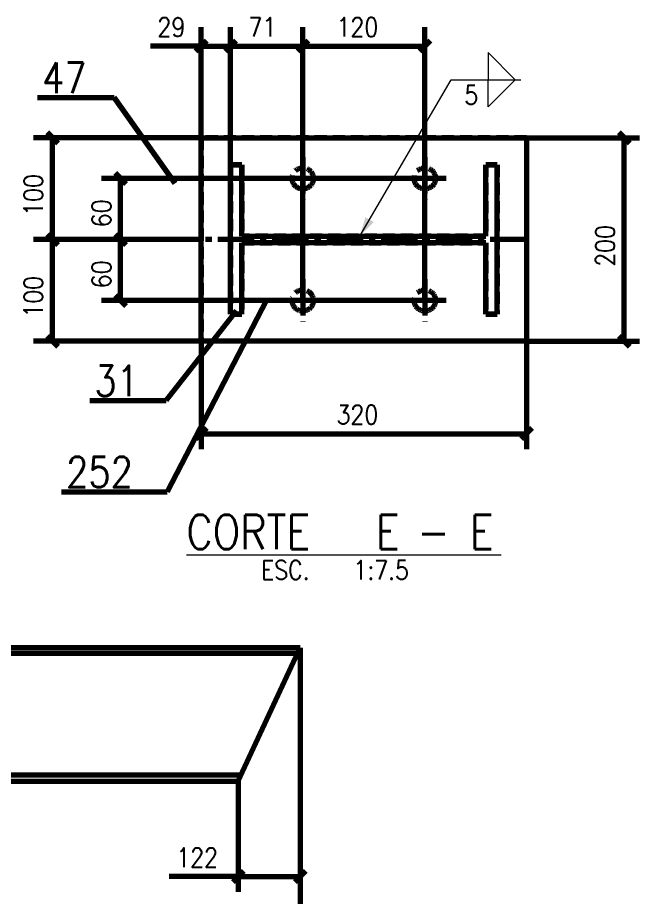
# Model space of a CAD drawing. Header units: millimetres. Extents: x 0 to 16820, y 0 to 11880.
# Drawn here: x 10762 to 12392, y 7242 to 9548 of the extents above; entities that cross this region are included whole.
import ezdxf

# ---------------------------------------------------------------- set-up
doc = ezdxf.new("R2010")
doc.units = ezdxf.units.MM
for name, pattern in [('CENTER2', [7.14375, 4.7625, -0.79375, 0.79375, -0.79375]), ('DASHED2', [2.38125, 1.5875, -0.79375]), ('XKITLINE00', [0])]:
    doc.linetypes.add(name, pattern=pattern)
for name, color, linetype, lineweight in [('COTA', 7, 'Continuous', 0), ('CT3', 4, 'Continuous', 0), ('FUROS', 7, 'Continuous', 0), ('ITEM-1', 7, 'Continuous', 0), ('LC1', 7, 'Continuous', 0), ('Other object type', 7, 'Continuous', 0), ('Part mark', 6, 'Continuous', 0), ('TR2', 7, 'Continuous', 0), ('Weld', 1, 'Continuous', 0)]:
    doc.layers.add(name, color=color, linetype=linetype, lineweight=lineweight)
doc.styles.add('ROMANS', font='romans__.ttf')

# ---------------------------------------------------------------- blocks, each defined once
blk = doc.blocks.new('*A283')
at = {"layer": 'FUROS', "color": 7, "linetype": 'CENTER2', "lineweight": 100}
for centre in [(575.49, 456.33), (591.49, 456.33), (575.49, 440.33), (591.49, 440.33)]:
    blk.add_circle(centre, 1.4, dxfattribs=at)
at = {"layer": 'LC1', "color": 7, "linetype": 'CENTER2', "lineweight": 100}
for p, q in [((575.49, 459.13), (575.49, 453.53)), ((591.49, 459.13), (591.49, 453.53)), ((578.29, 456.33), (572.69, 456.33)), ((594.29, 456.33), (588.69, 456.33)), ((575.49, 443.13), (575.49, 437.53)), ((591.49, 443.13), (591.49, 437.53)), ((578.29, 440.33), (572.69, 440.33)), ((594.29, 440.33), (588.69, 440.33))]:
    blk.add_line(p, q, dxfattribs=at)
blk = doc.blocks.new('*A284')
at = {"layer": 'TR2', "linetype": 'DASHED2', "lineweight": 100}
for p, q in [((566.03, 458.13), (566.03, 438.53)), ((567.52, 458.13), (566.03, 458.13)), ((567.52, 448.77), (567.52, 458.13)), ((600.96, 458.13), (599.47, 458.13)), ((599.47, 458.13), (599.47, 448.77)), ((600.96, 438.53), (600.96, 458.13)), ((599.47, 448.77), (567.52, 448.77)), ((567.52, 438.53), (567.52, 447.89)), ((567.52, 447.89), (599.47, 447.89)), ((599.47, 447.89), (599.47, 438.53)), ((566.03, 438.53), (567.52, 438.53)), ((599.47, 438.53), (600.96, 438.53))]:
    blk.add_line(p, q, dxfattribs=at)
blk = doc.blocks.new('*A285')
at = {"layer": 'CT3', "color": 4, "linetype": 'Continuous', "lineweight": 100}
for p, q in [((566.03, 458.13), (567.52, 458.13)), ((566.03, 438.53), (566.03, 458.13)), ((567.52, 448.77), (567.52, 458.13)), ((599.47, 458.13), (600.96, 458.13)), ((599.47, 448.77), (599.47, 458.13)), ((600.96, 438.53), (600.96, 458.13)), ((567.52, 448.77), (599.47, 448.77)), ((599.47, 447.89), (567.52, 447.89)), ((567.52, 438.53), (567.52, 447.89)), ((599.47, 438.53), (599.47, 447.89)), ((567.52, 438.53), (566.03, 438.53)), ((600.96, 438.53), (599.47, 438.53))]:
    blk.add_line(p, q, dxfattribs=at)
at = {"layer": 'TR2', "linetype": 'DASHED2', "lineweight": 100}
for p, q in [((566.03, 438.53), (566.03, 458.13)), ((567.52, 458.13), (567.52, 448.77)), ((599.47, 448.77), (599.47, 458.13)), ((600.96, 458.13), (600.96, 438.53)), ((567.52, 447.89), (567.52, 438.53)), ((599.47, 438.53), (599.47, 447.89))]:
    blk.add_line(p, q, dxfattribs=at)
blk = doc.blocks.new('*A286')
at = {"layer": 'CT3', "color": 4, "linetype": 'Continuous', "lineweight": 100}
for p, q in [((562.16, 461.66), (604.83, 461.66)), ((562.16, 435), (562.16, 461.66)), ((604.83, 461.66), (604.83, 435)), ((604.83, 435), (562.16, 435))]:
    blk.add_line(p, q, dxfattribs=at)
blk = doc.blocks.new('*A287')
at = {"layer": 'TR2', "linetype": 'DASHED2', "lineweight": 100}
for p, q in [((604.83, 461.66), (562.16, 461.66)), ((562.16, 461.66), (562.16, 435)), ((604.83, 461.66), (604.83, 435)), ((604.83, 435), (562.16, 435))]:
    blk.add_line(p, q, dxfattribs=at)
blk = doc.blocks.new('*A466')
at = {"layer": 'CT3', "color": 4, "linetype": 'Continuous', "lineweight": 100}
for p, q in [((496.83, 394.81), (511.49, 377.34)), ((575.16, 394.81), (496.83, 394.81)), ((567.01, 377.34), (575.16, 394.81)), ((574.81, 394.06), (497.46, 394.06)), ((567.36, 378.09), (510.86, 378.09)), ((511.49, 377.34), (567.01, 377.34))]:
    blk.add_line(p, q, dxfattribs=at)
blk = doc.blocks.new('*A551')
at = {"layer": 'LC1', "color": 7, "linetype": 'CENTER2', "lineweight": 100}
blk.add_line((604.83, 448.33), (562.03, 448.33), dxfattribs=at)
blk = doc.blocks.new('*A708')
at = {"layer": 'COTA', "color": 7, "linetype": 'Continuous', "lineweight": 100}
for p, q in [((550.9, 457.04), (552.32, 455.62)), ((591.49, 456.33), (549.11, 456.33)), ((551.61, 448.33), (551.61, 456.33)), ((550.9, 449.04), (552.32, 447.62)), ((562.03, 448.33), (549.11, 448.33))]:
    blk.add_line(p, q, dxfattribs=at)
at = {"layer": 'COTA', "color": 3}
for p in [(551.61, 456.33), (551.61, 448.33)]:
    blk.add_point(p, dxfattribs=at)
at = {"layer": 'COTA', "color": 3, "style": 'ROMANS', "width": 0.85}
blk.add_text('60', height=2.5, rotation=90.0002, dxfattribs=at).set_placement((550.36, 449.94))
blk = doc.blocks.new('*A709')
at = {"layer": 'COTA', "color": 7, "linetype": 'Continuous', "lineweight": 100}
for p, q in [((550.9, 449.04), (552.32, 447.62)), ((562.03, 448.33), (549.11, 448.33)), ((551.61, 440.33), (551.61, 448.33)), ((550.9, 441.04), (552.32, 439.62)), ((591.49, 440.33), (549.11, 440.33))]:
    blk.add_line(p, q, dxfattribs=at)
at = {"layer": 'COTA', "color": 3}
for p in [(551.61, 448.33), (551.61, 440.33)]:
    blk.add_point(p, dxfattribs=at)
at = {"layer": 'COTA', "color": 3, "style": 'ROMANS', "width": 0.85}
blk.add_text('60', height=2.5, rotation=90.0002, dxfattribs=at).set_placement((550.36, 441.94))
blk = doc.blocks.new('*A710')
at = {"layer": 'COTA', "color": 7, "linetype": 'Continuous', "lineweight": 100}
for p, q in [((541.98, 449.04), (543.39, 447.62)), ((562.16, 448.33), (540.18, 448.33)), ((542.68, 435), (542.68, 448.33)), ((562.16, 435), (540.18, 435)), ((541.98, 435.7), (543.39, 434.29))]:
    blk.add_line(p, q, dxfattribs=at)
at = {"layer": 'COTA', "color": 3}
for p in [(542.68, 448.33), (542.68, 435)]:
    blk.add_point(p, dxfattribs=at)
at = {"layer": 'COTA', "color": 3, "style": 'ROMANS', "width": 0.85}
blk.add_text('100', height=2.5, rotation=90.0002, dxfattribs=at).set_placement((541.43, 438.08))
blk = doc.blocks.new('*A711')
at = {"layer": 'COTA', "color": 7, "linetype": 'Continuous', "lineweight": 100}
for p, q in [((562.16, 461.66), (540.18, 461.66)), ((541.98, 462.37), (543.39, 460.96)), ((542.68, 448.33), (542.68, 461.66)), ((541.98, 449.04), (543.39, 447.62)), ((562.16, 448.33), (540.18, 448.33))]:
    blk.add_line(p, q, dxfattribs=at)
at = {"layer": 'COTA', "color": 3}
for p in [(542.68, 461.66), (542.68, 448.33)]:
    blk.add_point(p, dxfattribs=at)
at = {"layer": 'COTA', "color": 3, "style": 'ROMANS', "width": 0.85}
blk.add_text('100', height=2.5, rotation=90.0002, dxfattribs=at).set_placement((541.43, 451.42))
blk = doc.blocks.new('*A712')
at = {"layer": 'COTA', "color": 7, "linetype": 'Continuous', "lineweight": 100}
for p, q in [((604.83, 461.66), (619.61, 461.66)), ((616.9, 462.37), (618.32, 460.96)), ((617.61, 435), (617.61, 461.66)), ((604.83, 435), (619.61, 435)), ((616.9, 435.7), (618.32, 434.29))]:
    blk.add_line(p, q, dxfattribs=at)
at = {"layer": 'COTA', "color": 3}
for p in [(617.61, 461.66), (617.61, 435)]:
    blk.add_point(p, dxfattribs=at)
at = {"layer": 'COTA', "color": 3, "style": 'ROMANS', "width": 0.85}
blk.add_text('200', height=2.5, rotation=90.0002, dxfattribs=at).set_placement((616.36, 444.75))
blk = doc.blocks.new('*A713')
at = {"layer": 'COTA', "color": 7, "linetype": 'Continuous', "lineweight": 100}
for p, q in [((562.16, 435), (562.16, 420.86)), ((604.83, 435), (604.83, 420.86)), ((562.87, 423.57), (561.45, 422.16)), ((605.53, 423.57), (604.12, 422.16)), ((562.16, 422.86), (604.83, 422.86))]:
    blk.add_line(p, q, dxfattribs=at)
at = {"layer": 'COTA', "color": 3}
for p in [(562.16, 422.86), (604.83, 422.86)]:
    blk.add_point(p, dxfattribs=at)
at = {"layer": 'COTA', "color": 3, "style": 'ROMANS', "width": 0.85}
blk.add_text('320', height=2.5, dxfattribs=at).set_placement((579.92, 424.11))
blk = doc.blocks.new('*A714')
at = {"layer": 'COTA', "color": 7, "linetype": 'Continuous', "lineweight": 100}
for p, q in [((575.49, 440.33), (575.49, 476.16)), ((591.49, 440.33), (591.49, 476.16)), ((576.2, 474.37), (574.79, 472.95)), ((592.2, 474.37), (590.79, 472.95)), ((575.49, 473.66), (591.49, 473.66))]:
    blk.add_line(p, q, dxfattribs=at)
at = {"layer": 'COTA', "color": 3}
for p in [(575.49, 473.66), (591.49, 473.66)]:
    blk.add_point(p, dxfattribs=at)
at = {"layer": 'COTA', "color": 3, "style": 'ROMANS', "width": 0.85}
blk.add_text('120', height=2.5, dxfattribs=at).set_placement((579.92, 474.91))
blk = doc.blocks.new('*A715')
at = {"layer": 'COTA', "color": 7, "linetype": 'Continuous', "lineweight": 100}
for p, q in [((566.03, 458.13), (566.03, 476.16)), ((575.49, 440.33), (575.49, 476.16)), ((566.73, 474.37), (565.32, 472.95)), ((576.2, 474.37), (574.79, 472.95)), ((566.03, 473.66), (575.49, 473.66))]:
    blk.add_line(p, q, dxfattribs=at)
at = {"layer": 'COTA', "color": 3}
for p in [(566.03, 473.66), (575.49, 473.66)]:
    blk.add_point(p, dxfattribs=at)
at = {"layer": 'COTA', "color": 3, "style": 'ROMANS', "width": 0.85}
blk.add_text('71', height=2.5, dxfattribs=at).set_placement((568.38, 474.91))
blk = doc.blocks.new('*A716')
at = {"layer": 'COTA', "color": 7, "linetype": 'Continuous', "lineweight": 100}
for p, q in [((562.16, 461.66), (562.16, 476.16)), ((566.03, 458.13), (566.03, 476.16)), ((562.87, 474.37), (561.45, 472.95)), ((566.73, 474.37), (565.32, 472.95)), ((562.16, 473.66), (555.52, 473.66)), ((562.16, 473.66), (555.52, 473.66)), ((562.16, 473.66), (566.03, 473.66))]:
    blk.add_line(p, q, dxfattribs=at)
at = {"layer": 'COTA', "color": 3}
for p in [(562.16, 473.66), (566.03, 473.66)]:
    blk.add_point(p, dxfattribs=at)
at = {"layer": 'COTA', "color": 3, "style": 'ROMANS', "width": 0.85}
blk.add_text('29', height=2.5, dxfattribs=at).set_placement((556.45, 474.91))
blk = doc.blocks.new('*A717')
at = {"layer": 'Weld'}
blk.add_hatch(color=7, dxfattribs=at).paths.add_polyline_path([(582.98, 448.77), (583.7, 451.24), (584.78, 450.61)], flags=17)
at = {"layer": 'Weld', "color": 3, "linetype": 'XKITLINE00', "lineweight": 0}
for p, q in [((603.35, 469.26), (599.78, 472.83)), ((599.78, 472.83), (599.78, 469.26)), ((599.78, 469.26), (603.35, 469.26)), ((599.78, 469.26), (603.35, 469.26)), ((603.35, 469.26), (599.78, 465.69)), ((599.78, 465.69), (599.78, 469.26))]:
    blk.add_line(p, q, dxfattribs=at)
at = {"layer": 'Weld', "color": 7, "linetype": 'XKITLINE00', "lineweight": 0}
for p, q in [((582.98, 448.77), (594.93, 469.26)), ((594.93, 469.26), (604.06, 469.26))]:
    blk.add_line(p, q, dxfattribs=at)
at = {"layer": 'Weld', "color": 3, "style": 'ROMANS', "width": 0.85}
blk.add_text('5', height=2.5, dxfattribs=at).set_placement((596.68, 466.01))
blk = doc.blocks.new('*A718')
at = {"layer": 'ITEM-1', "color": 7, "linetype": 'Continuous', "lineweight": 100}
for p in [(566.81, 438.99), (547.58, 427.2)]:
    blk.add_line(p, (557.61, 427.2), dxfattribs=at)
at = {"layer": 'Part mark', "color": 1, "style": 'ROMANS', "width": 0.85}
blk.add_text('31', height=4, dxfattribs=at).set_placement((548.18, 427.8))
blk = doc.blocks.new('*A719')
at = {"layer": 'ITEM-1', "color": 7, "linetype": 'Continuous', "lineweight": 100}
for p in [(540.74, 466.92), (558.77, 455.66)]:
    blk.add_line(p, (550.77, 466.92), dxfattribs=at)
at = {"layer": 'Part mark', "color": 1, "style": 'ROMANS', "width": 0.85}
blk.add_text('47', height=4, dxfattribs=at).set_placement((541.34, 467.52))
blk = doc.blocks.new('*A720')
at = {"layer": 'ITEM-1', "color": 7, "linetype": 'Continuous', "lineweight": 100}
for p in [(570.73, 440.37), (543.88, 415.25)]:
    blk.add_line(p, (557.73, 415.25), dxfattribs=at)
at = {"layer": 'Part mark', "color": 1, "style": 'ROMANS', "width": 0.85}
blk.add_text('252', height=4, dxfattribs=at).set_placement((544.48, 415.85))
blk = doc.blocks.new('*A721')
at = {"layer": 'Other object type', "color": 1, "linetype": 'XKITLINE00', "lineweight": 0}
blk.add_line((560.25, 407), (601.49, 407), dxfattribs=at)
at = {"layer": 'Other object type', "color": 1, "style": 'ROMANS', "width": 0.85}
for s, p in [('CORTE', (560.25, 407.75)), ('E', (585.06, 407.75)), ('E', (597.4, 407.75)), ('-', (590.5, 407.75))]:
    blk.add_text(s, height=4.5, dxfattribs=at).set_placement(p)
at = {"layer": 'Other object type', "color": 3, "style": 'ROMANS', "width": 0.85}
for s, p in [('ESC. ', (570.02, 403.75)), ('1:7.5', (582.12, 403.75))]:
    blk.add_text(s, height=2.5, dxfattribs=at).set_placement(p)
blk = doc.blocks.new('*A733')
at = {"layer": 'COTA', "color": 7, "linetype": 'Continuous', "lineweight": 100}
for p, q in [((575.16, 394.81), (575.16, 362.81)), ((567.01, 377.34), (567.01, 362.81)), ((567.01, 364.81), (557.98, 364.81)), ((567.01, 364.81), (557.98, 364.81)), ((567.72, 365.51), (566.31, 364.1)), ((567.01, 364.81), (575.16, 364.81)), ((575.87, 365.51), (574.45, 364.1))]:
    blk.add_line(p, q, dxfattribs=at)
at = {"layer": 'COTA', "color": 3}
for p in [(567.01, 364.81), (575.16, 364.81)]:
    blk.add_point(p, dxfattribs=at)
at = {"layer": 'COTA', "color": 3, "style": 'ROMANS', "width": 0.85}
blk.add_text('122', height=2.5, dxfattribs=at).set_placement((558.92, 366.06))
blk = doc.blocks.new('*A735')
at = {"layer": 'COTA', "color": 7, "linetype": 'Continuous', "lineweight": 100}
for p, q in [((496.83, 394.81), (496.83, 354.11)), ((575.16, 394.81), (575.16, 354.11)), ((497.54, 356.82), (496.13, 355.4)), ((575.87, 356.82), (574.45, 355.4)), ((496.83, 356.11), (575.16, 356.11))]:
    blk.add_line(p, q, dxfattribs=at)
at = {"layer": 'COTA', "color": 3}
for p in [(496.83, 356.11), (575.16, 356.11)]:
    blk.add_point(p, dxfattribs=at)
at = {"layer": 'COTA', "color": 3, "style": 'ROMANS', "width": 0.85}
blk.add_text('1175', height=2.5, dxfattribs=at).set_placement((531.23, 357.36))

msp = doc.modelspace()

# ---------------------------------------------------------------- block references
at = {"lineweight": 0, "xscale": 20, "yscale": 20, "zscale": 20}
for name in ['*A716', '*A715', '*A714', '*A717', '*A719', '*A711', '*A286', '*A287', '*A712', '*A283', '*A284', '*A285', '*A708', '*A710', '*A709', '*A551', '*A720', '*A718', '*A713', '*A721', '*A735', '*A466', '*A733']:
    msp.add_blockref(name, (0, 0), dxfattribs=at)

doc.saveas('drawing.dxf')
